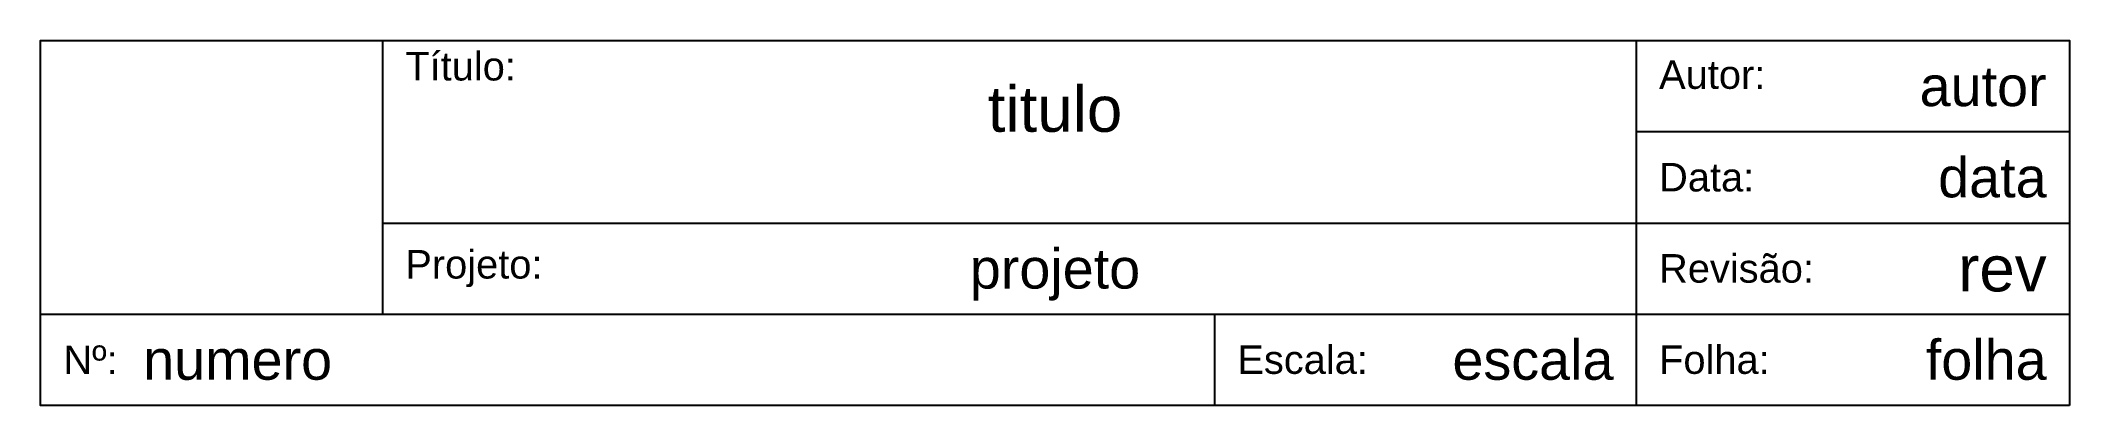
# Model space of a CAD drawing. Header units: millimetres. Extents: x -178 to 0, y 0 to 32.
import ezdxf
from ezdxf.enums import TextEntityAlignment as Align

# ---------------------------------------------------------------- set-up
doc = ezdxf.new("R2010")
doc.units = ezdxf.units.MM
doc.layers.get('0').update_dxf_attribs({"lineweight": 25})
doc.layers.add('PAGE', color=178, linetype='Continuous', lineweight=25, true_color=0x000000)
doc.styles.add('textstyle11', font='')
doc.styles.add('textstyle12', font='')
doc.styles.add('textstyle13', font='')
doc.styles.add('textstyle14', font='')
doc.styles.add('textstyle15', font='')
doc.styles.add('textstyle16', font='')
doc.styles.add('textstyle17', font='')
doc.styles.add('textstyle18', font='LiberationSans-Regular.ttf')
doc.styles.add('textstyle19', font='')
doc.styles.add('textstyle20', font='')
doc.styles.add('textstyle21', font='')
doc.styles.add('textstyle22', font='')
doc.styles.add('textstyle23', font='')
doc.styles.add('textstyle24', font='')
doc.styles.add('textstyle25', font='')
doc.styles.add('textstyle26', font='')
doc.styles.get('textstyle11').set_extended_font_data('Liberation Sans')
doc.styles.get('textstyle12').set_extended_font_data('Liberation Sans')
doc.styles.get('textstyle13').set_extended_font_data('Liberation Sans')
doc.styles.get('textstyle14').set_extended_font_data('Liberation Sans')
doc.styles.get('textstyle15').set_extended_font_data('Liberation Sans')
doc.styles.get('textstyle16').set_extended_font_data('Liberation Sans')
doc.styles.get('textstyle17').set_extended_font_data('Liberation Sans')
doc.styles.get('textstyle19').set_extended_font_data('Liberation Sans')
doc.styles.get('textstyle20').set_extended_font_data('Liberation Sans')
doc.styles.get('textstyle21').set_extended_font_data('Liberation Sans')
doc.styles.get('textstyle22').set_extended_font_data('Liberation Sans')
doc.styles.get('textstyle23').set_extended_font_data('Liberation Sans')
doc.styles.get('textstyle24').set_extended_font_data('Liberation Sans')
doc.styles.get('textstyle25').set_extended_font_data('Liberation Sans')
doc.styles.get('textstyle26').set_extended_font_data('Liberation Sans')

msp = doc.modelspace()

# ---------------------------------------------------------------- linework, layer by layer
at = {"flags": 128}
msp.add_lwpolyline([(0, 0), (-178, 0), (-178, 32), (0, 32)], close=True, dxfattribs=at)
at = {"layer": 'PAGE'}
for p, q in [((-148, 32), (-148, 8)), ((-38, 32), (-38, 0)), ((0, 24), (-38, 24)), ((-148, 16), (0, 16)), ((-178, 8), (0, 8)), ((-75, 8), (-75, 0))]:
    msp.add_line(p, q, dxfattribs=at)

# ---------------------------------------------------------------- texts
at = {"style": 'textstyle26'}
msp.add_attdef('projeto', text='Projeto', height=3.5, dxfattribs=at).set_placement((-89, 12), align=Align.MIDDLE_CENTER)
at = {"layer": 'PAGE', "char_height": 2.5}
for s, insert, attachment_point, style in [('Título:', (-146, 31), 1, 'textstyle11'), ('Autor:', (-36, 29), 4, 'textstyle14'), ('Data:', (-36, 20), 4, 'textstyle15'), ('Projeto:', (-146, 12), 4, 'textstyle25'), ('Revisão:', (-36, 12), 4, 'textstyle12'), ('Escala:', (-73, 4), 4, 'textstyle16'), ('Folha:', (-36, 4), 4, 'textstyle13'), ('Nº:', (-176, 4), 4, 'textstyle17')]:
    msp.add_mtext(s, dxfattribs=dict(at, insert=insert, attachment_point=attachment_point, style=style))
at = {"layer": 'PAGE'}
for tag, text, height, style, p in [('autor', 'J. Smith', 3.5, 'textstyle24', (-2, 28)), ('data', '01/10/1987', 3.5, 'textstyle21', (-2, 20)), ('rev', 'A', 4, 'textstyle22', (-2, 12)), ('escala', '1:1', 3.5, 'textstyle20', (-40, 4)), ('folha', '1/1', 3.5, 'textstyle23', (-2, 4))]:
    msp.add_attdef(tag, text=text, height=height, dxfattribs=dict(at, style=style)).set_placement(p, align=Align.MIDDLE_RIGHT)
at = {"layer": 'PAGE', "style": 'textstyle18'}
msp.add_attdef('titulo', text='TITULO', height=4, dxfattribs=at).set_placement((-89, 26), align=Align.MIDDLE_CENTER)
at = {"layer": 'PAGE', "style": 'textstyle19'}
msp.add_attdef('numero', text='001', height=3.5, dxfattribs=at).set_placement((-169, 4), align=Align.MIDDLE_LEFT)

doc.saveas('drawing.dxf')
